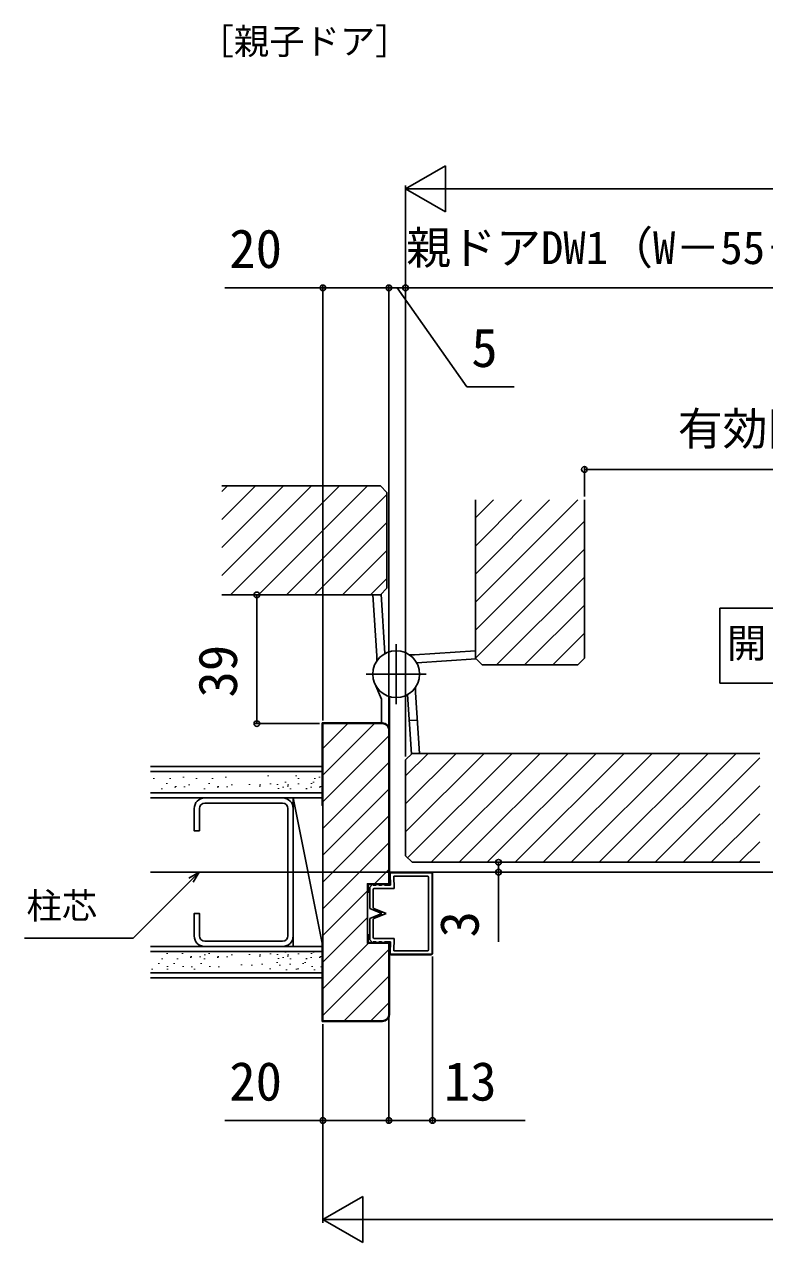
# Model space of a CAD drawing. Units: millimetres, scale not verified. Extents: x -700 to 700, y -1045 to 1039.
# Drawn here: x -30.3 to 193.9, y -85.8 to 283.2 of the extents above; entities that cross this region are included whole.
import ezdxf
from ezdxf.enums import TextEntityAlignment as Align

# ---------------------------------------------------------------- set-up
doc = ezdxf.new("R2010")
doc.units = ezdxf.units.MM
doc.header["$LTSCALE"] = 4
for name, color, linetype in [('0-2_USER1', 3, 'Continuous'), ('0-4_YKK_12', 2, 'Continuous'), ('0-5_YKK_13', 4, 'Continuous'), ('0-7_YKK_D', 6, 'Continuous'), ('0-9_YSS_K', 3, 'Continuous'), ('0-A_YSS_KE', 3, 'Continuous')]:
    doc.layers.add(name, color=color, linetype=linetype)
doc.styles.add('ＭＳ ゴシック', font='')
doc.styles.get('ＭＳ ゴシック').set_extended_font_data('MS Gothic')

msp = doc.modelspace()

# ---------------------------------------------------------------- linework, layer by layer
at = {"layer": '0-2_USER1'}
msp.add_lwpolyline([(228.119, 106.35), (228.119, 83.666), (180.331, 83.666), (180.331, 106.35)], close=True, dxfattribs=at)
at = {"layer": '0-4_YKK_12'}
for p, q in [((29.5, 143.4), (77.5, 143.4)), ((29.5, 141.741), (31.159, 143.4)), ((29.5, 133.256), (39.644, 143.4)), ((29.5, 124.77), (48.13, 143.4)), ((29.5, 116.285), (56.615, 143.4)), ((32.1, 110.4), (65.1, 143.4)), ((40.585, 110.4), (73.585, 143.4)), ((49.071, 110.4), (79.5, 140.829)), ((79.5, 141.4), (77.5, 143.4)), ((79.5, 141.4), (79.5, 112.4)), ((106.3, 139.2), (106.3, 91.2)), ((106.3, 133.688), (111.812, 139.2)), ((106.3, 125.203), (120.297, 139.2)), ((106.3, 116.718), (128.782, 139.2)), ((106.3, 108.232), (137.268, 139.2)), ((139.3, 139.2), (139.3, 91.2)), ((57.556, 110.4), (79.5, 132.344)), ((106.3, 99.747), (139.3, 132.747)), ((66.041, 110.4), (79.5, 123.859)), ((106.3, 91.262), (139.3, 124.262)), ((74.527, 110.4), (79.5, 115.373)), ((112.724, 89.2), (139.3, 115.776)), ((79.5, 112.4), (77.5, 110.4)), ((29.5, 110.4), (77.5, 110.4)), ((121.209, 89.2), (139.3, 107.291)), ((129.694, 89.2), (139.3, 98.806)), ((82.3, 95.5), (82.3, 77.3)), ((108.3, 89.2), (106.3, 91.2)), ((137.3, 89.2), (108.3, 89.2)), ((137.3, 89.2), (139.3, 91.2)), ((91.4, 86.4), (73.2, 86.4)), ((85.1, 60.4), (87.1, 62.4)), ((85.1, 55.561), (91.939, 62.4)), ((85.1, 47.076), (100.424, 62.4)), ((85.1, 38.591), (108.909, 62.4)), ((85.1, 31.4), (85.1, 60.4)), ((85.747, 30.753), (117.394, 62.4)), ((192.4, 62.4), (87.1, 62.4)), ((92.88, 29.4), (125.88, 62.4)), ((101.365, 29.4), (134.365, 62.4)), ((109.85, 29.4), (142.85, 62.4)), ((118.335, 29.4), (151.335, 62.4)), ((126.821, 29.4), (159.821, 62.4)), ((135.306, 29.4), (168.306, 62.4)), ((143.791, 29.4), (176.791, 62.4)), ((152.277, 29.4), (185.277, 62.4)), ((160.762, 29.4), (192.4, 61.038)), ((169.247, 29.4), (192.4, 52.553)), ((177.732, 29.4), (192.4, 44.068)), ((186.218, 29.4), (192.4, 35.582)), ((85.1, 31.4), (87.1, 29.4)), ((529.715, 26.4), (7.885, 26.4)), ((80.391, 23.374), (80.301, 25.872)), ((80.8, 26.402), (92.8, 26.402)), ((192.4, 29.4), (87.1, 29.4)), ((93.3, 25.902), (93.3, 1.902)), ((80.301, 1.932), (80.391, 4.429)), ((92.8, 1.402), (80.8, 1.402))]:
    msp.add_line(p, q, dxfattribs=at)
for centre, start, end in [((80.8, 25.902), 90, 183.44813), ((92.8, 25.902), 0, 90), ((80.8, 1.902), 176.55187, 270), ((92.8, 1.902), 270, 0)]:
    msp.add_arc(centre, 0.5, start, end, dxfattribs=at)
at = {"layer": '0-5_YKK_13'}
for p, q in [((76.424, 91.926), (75.207, 110.4)), ((78.884, 92.624), (77.699, 110.599)), ((87.856, 92.278), (86.275, 92.283)), ((87.826, 92.276), (106.3, 93.493)), ((76.422, 91.956), (76.417, 90.375)), ((88.524, 89.816), (106.499, 91.001)), ((77.8, 78.796), (75.79, 83.567)), ((88.178, 80.844), (88.183, 82.425)), ((77.8, 78.796), (77.8, 71.4)), ((80.161, 79.63), (80.3, 79.3)), ((80.3, 79.3), (80.3, 69.4)), ((85.716, 80.176), (86.901, 62.201)), ((88.176, 80.874), (89.393, 62.4)), ((88.728, 72.488), (86.234, 72.324)), ((80.6, 22.502), (80.451, 25.881)), ((80.8, 26.252), (92.8, 26.252)), ((93.15, 25.902), (93.15, 1.902)), ((75.3, 22.902), (74.3, 21.902)), ((75.3, 22.902), (75.3, 22.502)), ((75.3, 22.502), (76, 22.502)), ((76, 22.502), (77, 22.902)), ((77, 22.902), (77, 22.502)), ((77.7, 22.502), (77, 22.502)), ((77.7, 22.502), (78.7, 22.902)), ((78.7, 22.902), (78.7, 22.502)), ((78.8, 22.502), (80.6, 22.502)), ((91.8, 25.202), (81.543, 25.202)), ((81.715, 21.452), (81.543, 25.202)), ((92.1, 2.902), (92.1, 24.902)), ((74.3, 15.402), (74.3, 21.902)), ((75.35, 15.715), (75.35, 21.152)), ((75.65, 21.452), (81.715, 21.452)), ((74.3, 15.402), (77.977, 13.902)), ((75.537, 15.437), (79.3, 13.902)), ((74.3, 12.402), (77.977, 13.902)), ((74.3, 5.902), (74.3, 12.402)), ((75.35, 6.652), (75.35, 12.088)), ((75.537, 12.366), (79.3, 13.902)), ((75.3, 4.902), (74.3, 5.902)), ((75.3, 4.902), (75.3, 5.302)), ((75.3, 5.302), (76, 5.302)), ((75.65, 6.352), (81.715, 6.352)), ((76, 5.302), (77, 4.902)), ((77, 4.902), (77, 5.302)), ((77.7, 5.302), (77, 5.302)), ((77.7, 5.302), (78.7, 4.902)), ((78.7, 4.902), (78.7, 5.302)), ((78.8, 5.302), (80.6, 5.302)), ((80.6, 5.302), (80.451, 1.923)), ((81.715, 6.352), (81.543, 2.602)), ((80.8, 1.552), (92.8, 1.552)), ((91.8, 2.602), (81.543, 2.602))]:
    msp.add_line(p, q, dxfattribs=at)
msp.add_circle((82.3, 86.4), 7.1, dxfattribs=at)
for centre, radius, start, end in [((80.8, 25.902), 0.35, 90, 183.44813), ((92.8, 25.902), 0.35, 0, 90), ((91.8, 24.902), 0.3, 0, 90), ((75.65, 21.152), 0.3, 90, 180), ((75.65, 15.715), 0.3, 180, 247.805), ((75.65, 12.088), 0.3, 112.195, 180), ((75.65, 6.652), 0.3, 180, 270), ((80.8, 1.902), 0.35, 176.55187, 270), ((91.8, 2.902), 0.3, 270, 0), ((92.8, 1.902), 0.35, 270, 0)]:
    msp.add_arc(centre, radius, start, end, dxfattribs=at)
at = {"layer": '0-7_YKK_D'}
for p, q in [((85.1, 233.4), (97.224, 240.4)), ((97.224, 226.4), (97.224, 240.4)), ((85.1, 61.4), (85.1, 234.4)), ((85.1, 233.4), (97.224, 226.4)), ((85.1, 233.4), (109.349, 233.4)), ((438.7, 233.4), (99.1, 233.4)), ((60.1, 72.4), (60.1, 204.4)), ((80.1, 70.4), (80.1, 204.4)), ((80.1, 70.4), (80.1, 204.4)), ((80.1, 203.4), (85.1, 203.4)), ((85.1, 61.4), (85.1, 204.4)), ((85.1, 61.4), (85.1, 204.4)), ((85.1, 203.4), (302.7, 203.4)), ((139.3, 140.2), (139.3, 149.4)), ((139.3, 148.4), (398.5, 148.4)), ((61.64, 110.4), (39.1, 110.4)), ((40.1, 71.4), (40.1, 110.4)), ((59.1, 71.4), (39.1, 71.4)), ((93.853, 26.399), (114.3, 26.399)), ((93.974, 29.4), (114.3, 29.4)), ((113.3, 29.4), (113.3, 26.399)), ((113.3, 26.399), (113.3, 5.326)), ((93.3, 0.902), (93.3, -49.8)), ((80.1, -17.634), (80.1, -49.8)), ((80.1, -17.634), (80.1, -49.8)), ((60.1, -19.6), (60.1, -79.8)), ((60.1, -19.6), (60.1, -49.8)), ((60.1, -78.8), (72.224, -71.8)), ((72.224, -85.8), (72.224, -71.8)), ((60.1, -78.8), (72.224, -85.8)), ((60.1, -78.8), (84.349, -78.8)), ((74.1, -78.8), (463.7, -78.8))]:
    msp.add_line(p, q, dxfattribs=at)
for points in [[(80.1, 203.4), (60.1, 203.4), (30.427, 203.4)], [(82.6, 203.4), (103.737, 173.4), (118.009, 173.4)], [(22.58, 26.4), (20.175, 23.996), (2.58, 6.4), (-30.336, 6.4)], [(19.531, 24.64), (22.58, 26.4), (20.82, 23.352)], [(80.1, -48.8), (60.1, -48.8), (30.427, -48.8)], [(80.1, -48.8), (93.3, -48.8), (121.336, -48.8)]]:
    msp.add_lwpolyline(points, dxfattribs=at)
for centre in [(60.1, 203.4), (80.1, 203.4), (80.1, 203.4), (85.1, 203.4), (85.1, 203.4), (139.3, 148.4), (40.1, 110.4), (40.1, 71.4), (113.3, 29.4), (113.3, 26.399), (60.1, -48.8), (80.1, -48.8), (80.1, -48.8), (93.3, -48.8)]:
    msp.add_circle(centre, 0.85, dxfattribs=at)
at = {"layer": '0-9_YSS_K'}
for p, q in [((60.1, 63.84), (67.66, 71.4)), ((60.1, 55.758), (75.742, 71.4)), ((60.1, 47.676), (80.1, 67.676)), ((60.1, 39.594), (80.1, 59.594)), ((59.9, 58.401), (7.9, 58.401)), ((59.9, 56.901), (7.9, 56.901)), ((43.514, 55.642), (43.514, 55.442)), ((51.992, 55.642), (51.992, 55.442)), ((8.882, 54.857), (8.882, 54.657)), ((11.32, 51.766), (11.32, 51.566)), ((12.807, 53.399), (12.807, 53.199)), ((13.816, 54.857), (13.816, 54.657)), ((15.357, 52.215), (15.357, 52.015)), ((15.499, 52.502), (15.499, 52.302)), ((17.854, 55.305), (17.854, 55.105)), ((18.19, 52.39), (18.19, 52.19)), ((19.619, 53), (19.619, 52.8)), ((21.758, 54.857), (21.758, 54.657)), ((24.196, 51.766), (24.196, 51.566)), ((25.683, 53.399), (25.683, 53.199)), ((26.693, 54.857), (26.693, 54.657)), ((28.234, 52.215), (28.234, 52.015)), ((28.375, 52.502), (28.375, 52.302)), ((30.73, 55.305), (30.73, 55.105)), ((31.066, 52.39), (31.066, 52.19)), ((32.495, 53), (32.495, 52.8)), ((37.907, 53.062), (37.907, 52.862)), ((41.018, 52.551), (41.018, 52.351)), ((41.047, 52.95), (41.047, 52.75)), ((44.187, 53.287), (44.187, 53.087)), ((46.385, 53.062), (46.385, 52.862)), ((46.654, 51.829), (46.654, 51.629)), ((48.083, 52.215), (48.083, 52.015)), ((48.785, 53.735), (48.785, 53.535)), ((49.496, 52.551), (49.496, 52.351)), ((49.525, 52.95), (49.525, 52.75)), ((50.241, 51.766), (50.241, 51.566)), ((52.665, 53.287), (52.665, 53.087)), ((52.737, 54.857), (52.737, 54.657)), ((55.132, 51.829), (55.132, 51.629)), ((55.175, 51.766), (55.175, 51.566)), ((56.561, 52.215), (56.561, 52.015)), ((56.662, 53.399), (56.662, 53.199)), ((57.263, 53.735), (57.263, 53.535)), ((57.671, 54.857), (57.671, 54.657)), ((59.057, 55.305), (59.057, 55.105)), ((59.212, 52.215), (59.212, 52.015)), ((59.353, 52.502), (59.353, 52.302)), ((59.9, 50.401), (7.9, 50.401)), ((59.9, 48.901), (7.9, 48.901)), ((47.9, 48.9), (24.3, 48.9)), ((46.289, 50.645), (46.289, 50.445)), ((60.1, 3.9), (51.1, 48.9)), ((51.1, 3.9), (51.1, 48.9)), ((60.1, 48.9), (51.1, 48.9)), ((54.767, 50.645), (54.767, 50.445)), ((60.1, 31.512), (80.1, 51.512)), ((60.1, 3.9), (60.1, 48.9)), ((22.7, 38.9), (22.7, 45.7)), ((24.3, 47.3), (47.9, 47.3)), ((49.5, 45.7), (49.5, 7.1)), ((51.1, 7.1), (51.1, 45.7)), ((60.1, 23.429), (80.1, 43.429)), ((60.1, 15.347), (80.1, 35.347)), ((75.735, 22.9), (80.1, 27.265)), ((60.1, 7.265), (73.6, 20.765)), ((60.1, -0.817), (73.6, 12.683)), ((59.9, 3.899), (7.9, 3.899)), ((47.9, 5.5), (24.3, 5.5)), ((24.3, 3.9), (47.9, 3.9)), ((60.1, 3.9), (51.1, 3.9)), ((60.1, -8.9), (73.9, 4.9)), ((59.9, 2.399), (7.9, 2.399)), ((11.383, 0.265), (11.383, 0.065)), ((12.87, 1.898), (12.87, 1.698)), ((16.047, 0.265), (16.047, 0.065)), ((17.534, 1.898), (17.534, 1.698)), ((20.084, 0.713), (20.084, 0.513)), ((20.226, 1), (20.226, 0.8)), ((22.917, 0.888), (22.917, 0.688)), ((24.196, 0.265), (24.196, 0.065)), ((24.346, 1.498), (24.346, 1.298)), ((25.683, 1.898), (25.683, 1.698)), ((28.234, 0.713), (28.234, 0.513)), ((28.375, 1), (28.375, 0.8)), ((31.066, 0.888), (31.066, 0.688)), ((32.495, 1.498), (32.495, 1.298)), ((37.907, 1.561), (37.907, 1.361)), ((41.018, 1.05), (41.018, 0.85)), ((41.047, 1.449), (41.047, 1.249)), ((44.187, 1.785), (44.187, 1.585)), ((46.385, 1.561), (46.385, 1.361)), ((46.654, 0.328), (46.654, 0.128)), ((48.083, 0.713), (48.083, 0.513)), ((48.785, 2.234), (48.785, 2.034)), ((49.496, 1.05), (49.496, 0.85)), ((49.525, 1.449), (49.525, 1.249)), ((50.241, 0.265), (50.241, 0.065)), ((52.665, 1.785), (52.665, 1.585)), ((55.132, 0.328), (55.132, 0.128)), ((55.175, 0.265), (55.175, 0.065)), ((56.561, 0.713), (56.561, 0.513)), ((56.662, 1.898), (56.662, 1.698)), ((57.263, 2.234), (57.263, 2.034)), ((59.212, 0.713), (59.212, 0.513)), ((59.353, 1), (59.353, 0.8)), ((60.1, -16.982), (80.1, 3.018)), ((8.355, -2.875), (8.355, -3.075)), ((10.374, -1.193), (10.374, -1.393)), ((13.019, -2.875), (13.019, -3.075)), ((13.065, -2.09), (13.065, -2.29)), ((15.038, -1.193), (15.038, -1.393)), ((17.729, -2.09), (17.729, -2.29)), ((20.421, -2.202), (20.421, -2.402)), ((21.169, -2.875), (21.169, -3.075)), ((23.187, -1.193), (23.187, -1.393)), ((25.879, -2.09), (25.879, -2.29)), ((28.57, -2.202), (28.57, -2.402)), ((35.411, -1.529), (35.411, -1.729)), ((38.551, -1.642), (38.551, -1.842)), ((41.691, -1.305), (41.691, -1.505)), ((44.158, -2.763), (44.158, -2.963)), ((46.289, -0.857), (46.289, -1.057)), ((47.029, -1.642), (47.029, -1.842)), ((49.092, -3.099), (49.092, -3.299)), ((50.169, -1.305), (50.169, -1.505)), ((52.147, -2.875), (52.147, -3.075)), ((52.636, -2.763), (52.636, -2.963)), ((54.166, -1.193), (54.166, -1.393)), ((54.767, -0.857), (54.767, -1.057)), ((56.857, -2.09), (56.857, -2.29)), ((57.57, -3.099), (57.57, -3.299)), ((59.548, -2.202), (59.548, -2.402)), ((59.9, -4.101), (7.9, -4.101)), ((59.9, -5.601), (7.9, -5.601)), ((66.564, -18.6), (80.1, -5.064)), ((74.646, -18.6), (80.1, -13.146))]:
    msp.add_line(p, q, dxfattribs=at)
for points in [[(21.1, 45.7), (21.1, 38.9), (22.7, 38.9)], [(22.7, 7.1), (22.7, 13.9), (21.1, 13.9), (21.1, 7.1)]]:
    msp.add_lwpolyline(points, dxfattribs=at)
for centre, radius, start, end in [((24.3, 45.7), 3.2, 90, 180), ((47.9, 45.7), 3.2, 360, 90), ((24.3, 45.7), 1.6, 90, 180), ((47.9, 45.7), 1.6, 360, 90), ((24.3, 7.1), 3.2, 180, 270), ((24.3, 7.1), 1.6, 180, 270), ((47.9, 7.1), 1.6, 270, 0), ((47.9, 7.1), 3.2, 270, 360)]:
    msp.add_arc(centre, radius, start, end, dxfattribs=at)
at = {"layer": '0-A_YSS_KE'}
msp.add_line((80.1, 4.9), (80.1, -16.6), dxfattribs=at)
for points in [[(60.1, 46.6), (59.9, 46.6), (59.9, 71.6), (78.1, 71.6)], [(78.1, -18.6), (60.1, -18.6), (60.1, 71.4), (78.1, 71.4)], [(80.1, 69.4), (80.1, 22.9), (73.6, 22.9), (73.6, 4.9), (80.1, 4.9)], [(80.3, 69.4), (80.3, 22.7), (73.8, 22.7), (73.8, 20.2), (73.6, 20.2)], [(80.3, -16.6), (80.3, 5.1), (73.8, 5.1), (73.8, 7.6), (73.6, 7.6)], [(60.1, 6.2), (59.9, 6.2), (59.9, -18.8), (78.1, -18.8)]]:
    msp.add_lwpolyline(points, dxfattribs=at)
for centre, radius, start, end in [((78.1, 69.4), 2.2, 360, 90), ((78.1, 69.4), 2, 0, 90), ((78.1, -16.6), 2.2, 270, 0), ((78.1, -16.6), 2, 270, 0)]:
    msp.add_arc(centre, radius, start, end, dxfattribs=at)

# ---------------------------------------------------------------- texts
at = {"layer": '0-2_USER1', "style": 'ＭＳ ゴシック'}
for s, height, p in [('［親子ドア］', 7.845, (22.425, 271.798)), ('開く側', 8.798, (182.445, 88.746))]:
    msp.add_text(s, height=height, dxfattribs=at).set_placement(p, align=Align.BOTTOM_LEFT)
at = {"layer": '0-7_YKK_D', "style": 'ＭＳ ゴシック'}
for s, height, p in [('親ドアDW1（W－55－DW2）', 9.971, (85.332, 207.6)), ('20', 11.73, (31.745, 205.9)), ('5', 11.73, (105.055, 175.9)), ('有効開口寸法＝W－159', 9.971, (167.595, 152.755)), ('柱芯', 7.845, (-29.683, 9.961)), ('20', 11.73, (31.745, -46.3)), ('13', 11.73, (96.745, -46.3))]:
    msp.add_text(s, height=height, dxfattribs=at).set_placement(p, align=Align.BOTTOM_LEFT)
for s, p in [('39', (37.6, 79.309)), ('3', (110.8, 6.644))]:
    msp.add_text(s, height=11.73, rotation=90, dxfattribs=at).set_placement(p, align=Align.BOTTOM_LEFT)

doc.saveas('drawing.dxf')
